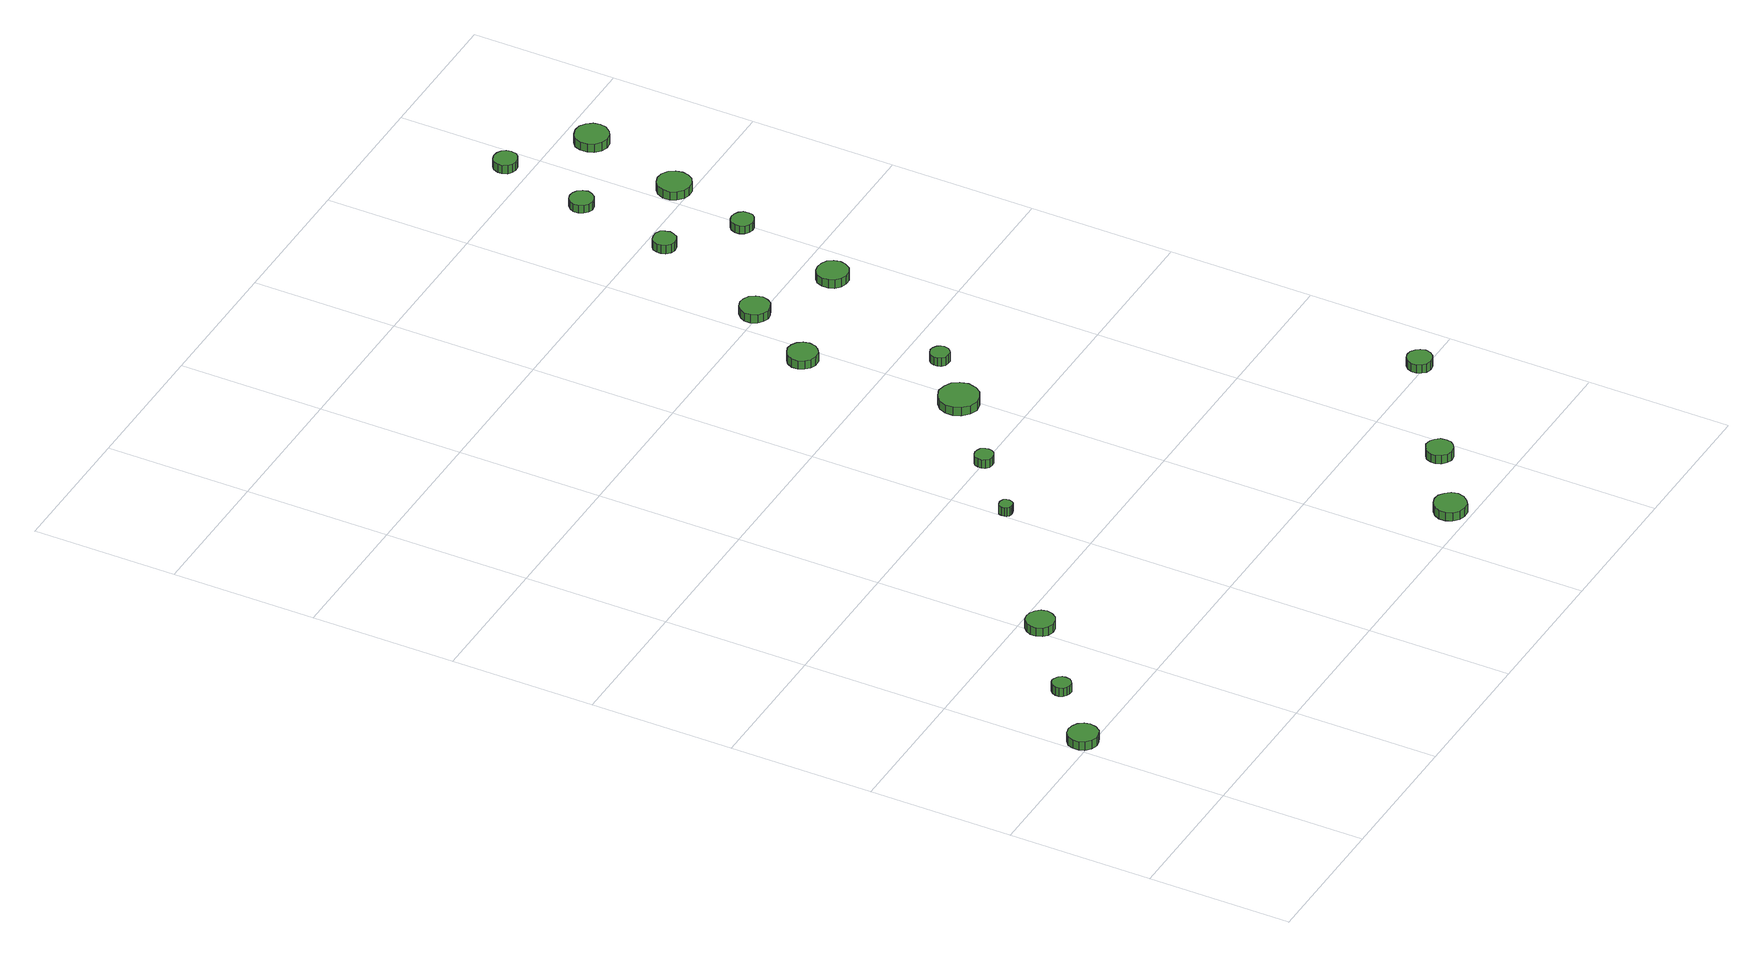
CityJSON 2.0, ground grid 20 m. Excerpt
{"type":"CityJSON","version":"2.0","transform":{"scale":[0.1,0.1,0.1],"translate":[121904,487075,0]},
"CityObjects":{
"tree1":{"type":"SolitaryVegetationObject","attributes":{"function":"something"},"geometry":[{"type":"MultiSurface","lod":"1","boundaries":[[[0,1,2,3,4,5,6,7,8,9,10,11,12,13,14]],[[15,16,17,18,19,20,21,22,23,24,25,26,27,28,29]],[[0,29,28,1]],[[1,28,27,2]],[[2,27,26,3]],[[3,26,25,4]],[[4,25,24,5]],[[5,24,23,6]],[[6,23,22,7]],[[7,22,21,8]],[[8,21,20,9]],[[9,20,19,10]],[[10,19,18,11]],[[11,18,17,12]],[[12,17,16,13]],[[13,16,15,14]],[[14,15,29,0]]]}]},
"tree2":{"type":"SolitaryVegetationObject","attributes":{"function":"something"},"geometry":[{"type":"MultiSurface","lod":"1","boundaries":[[[30,31,32,33,34,35,36,37,38,39,40,41,42,43,44]],[[45,46,47,48,49,50,51,52,53,54,55,56,57,58,59]],[[30,59,58,31]],[[31,58,57,32]],[[32,57,56,33]],[[33,56,55,34]],[[34,55,54,35]],[[35,54,53,36]],[[36,53,52,37]],[[37,52,51,38]],[[38,51,50,39]],[[39,50,49,40]],[[40,49,48,41]],[[41,48,47,42]],[[42,47,46,43]],[[43,46,45,44]],[[44,45,59,30]]]}]},
"tree3":{"type":"SolitaryVegetationObject","attributes":{"function":"something"},"geometry":[{"type":"MultiSurface","lod":"1","boundaries":[[[60,61,62,63,64,65,66,67,68,69,70,71,72,73,74]],[[75,76,77,78,79,80,81,82,83,84,85,86,87,88,89]],[[60,89,88,61]],[[61,88,87,62]],[[62,87,86,63]],[[63,86,85,64]],[[64,85,84,65]],[[65,84,83,66]],[[66,83,82,67]],[[67,82,81,68]],[[68,81,80,69]],[[69,80,79,70]],[[70,79,78,71]],[[71,78,77,72]],[[72,77,76,73]],[[73,76,75,74]],[[74,75,89,60]]]}]},
"tree4":{"type":"SolitaryVegetationObject","attributes":{"function":"something"},"geometry":[{"type":"MultiSurface","lod":"1","boundaries":[[[90,91,92,93,94,95,96,97,98,99,100,101,102,103,104]],[[105,106,107,108,109,110,111,112,113,114,115,116,117,118,119]],[[90,119,118,91]],[[91,118,117,92]],[[92,117,116,93]],[[93,116,115,94]],[[94,115,114,95]],[[95,114,113,96]],[[96,113,112,97]],[[97,112,111,98]],[[98,111,110,99]],[[99,110,109,100]],[[100,109,108,101]],[[101,108,107,102]],[[102,107,106,103]],[[103,106,105,104]],[[104,105,119,90]]]}]},
"tree5":{"type":"SolitaryVegetationObject","attributes":{"function":"something"},"geometry":[{"type":"MultiSurface","lod":"1","boundaries":[[[120,121,122,123,124,125,126,127,128,129,130,131,132,133,134]],[[135,136,137,138,139,140,141,142,143,144,145,146,147,148,149]],[[120,149,148,121]],[[121,148,147,122]],[[122,147,146,123]],[[123,146,145,124]],[[124,145,144,125]],[[125,144,143,126]],[[126,143,142,127]],[[127,142,141,128]],[[128,141,140,129]],[[129,140,139,130]],[[130,139,138,131]],[[131,138,137,132]],[[132,137,136,133]],[[133,136,135,134]],[[134,135,149,120]]]}]},
"tree6":{"type":"SolitaryVegetationObject","attributes":{"function":"something"},"geometry":[{"type":"MultiSurface","lod":"1","boundaries":[[[150,151,152,153,154,155,156,157,158,159,160,161,162,163,164]],[[165,166,167,168,169,170,171,172,173,174,175,176,177,178,179]],[[150,179,178,151]],[[151,178,177,152]],[[152,177,176,153]],[[153,176,175,154]],[[154,175,174,155]],[[155,174,173,156]],[[156,173,172,157]],[[157,172,171,158]],[[158,171,170,159]],[[159,170,169,160]],[[160,169,168,161]],[[161,168,167,162]],[[162,167,166,163]],[[163,166,165,164]],[[164,165,179,150]]]}]},
"tree7":{"type":"SolitaryVegetationObject","attributes":{"function":"something"},"geometry":[{"type":"MultiSurface","lod":"1","boundaries":[[[180,181,182,183,184,185,186,187,188,189,190,191,192,193,194]],[[195,196,197,198,199,200,201,202,203,204,205,206,207,208,209]],[[180,209,208,181]],[[181,208,207,182]],[[182,207,206,183]],[[183,206,205,184]],[[184,205,204,185]],[[185,204,203,186]],[[186,203,202,187]],[[187,202,201,188]],[[188,201,200,189]],[[189,200,199,190]],[[190,199,198,191]],[[191,198,197,192]],[[192,197,196,193]],[[193,196,195,194]],[[194,195,209,180]]]}]},
"tree8":{"type":"SolitaryVegetationObject","attributes":{"function":"something"},"geometry":[{"type":"MultiSurface","lod":"1","boundaries":[[[210,211,212,213,214,215,216,217,218,219,220,221,222,223,224]],[[225,226,227,228,229,230,231,232,233,234,235,236,237,238,239]],[[210,239,238,211]],[[211,238,237,212]],[[212,237,236,213]],[[213,236,235,214]],[[214,235,234,215]],[[215,234,233,216]],[[216,233,232,217]],[[217,232,231,218]],[[218,231,230,219]],[[219,230,229,220]],[[220,229,228,221]],[[221,228,227,222]],[[222,227,226,223]],[[223,226,225,224]],[[224,225,239,210]]]}]},
"tree9":{"type":"SolitaryVegetationObject","attributes":{"function":"something"},"geometry":[{"type":"MultiSurface","lod":"1","boundaries":[[[240,241,242,243,244,245,246,247,248,249,250,251,252,253,254]],[[255,256,257,258,259,260,261,262,263,264,265,266,267,268,269]],[[240,269,268,241]],[[241,268,267,242]],[[242,267,266,243]],[[243,266,265,244]],[[244,265,264,245]],[[245,264,263,246]],[[246,263,262,247]],[[247,262,261,248]],[[248,261,260,249]],[[249,260,259,250]],[[250,259,258,251]],[[251,258,257,252]],[[252,257,256,253]],[[253,256,255,254]],[[254,255,269,240]]]}]},
"tree10":{"type":"SolitaryVegetationObject","attributes":{"function":"something"},"geometry":[{"type":"MultiSurface","lod":"1","boundaries":[[[270,271,272,273,274,275,276,277,278,279,280,281,282,283,284]],[[285,286,287,288,289,290,291,292,293,294,295,296,297,298,299]],[[270,299,298,271]],[[271,298,297,272]],[[272,297,296,273]],[[273,296,295,274]],[[274,295,294,275]],[[275,294,293,276]],[[276,293,292,277]],[[277,292,291,278]],[[278,291,290,279]],[[279,290,289,280]],[[280,289,288,281]],[[281,288,287,282]],[[282,287,286,283]],[[283,286,285,284]],[[284,285,299,270]]]}]},
"tree11":{"type":"SolitaryVegetationObject","attributes":{"function":"something"},"geometry":[{"type":"MultiSurface","lod":"1","boundaries":[[[300,301,302,303,304,305,306,307,308,309,310,311,312,313,314]],[[315,316,317,318,319,320,321,322,323,324,325,326,327,328,329]],[[300,329,328,301]],[[301,328,327,302]],[[302,327,326,303]],[[303,326,325,304]],[[304,325,324,305]],[[305,324,323,306]],[[306,323,322,307]],[[307,322,321,308]],[[308,321,320,309]],[[309,320,319,310]],[[310,319,318,311]],[[311,318,317,312]],[[312,317,316,313]],[[313,316,315,314]],[[314,315,329,300]]]}]},
"tree12":{"type":"SolitaryVegetationObject","attributes":{"function":"something"},"geometry":[{"type":"MultiSurface","lod":"1","boundaries":[[[330,331,332,333,334,335,336,337,338,339,340,341,342,343,344]],[[345,346,347,348,349,350,351,352,353,354,355,356,357,358,359]],[[330,359,358,331]],[[331,358,357,332]],[[332,357,356,333]],[[333,356,355,334]],[[334,355,354,335]],[[335,354,353,336]],[[336,353,352,337]],[[337,352,351,338]],[[338,351,350,339]],[[339,350,349,340]],[[340,349,348,341]],[[341,348,347,342]],[[342,347,346,343]],[[343,346,345,344]],[[344,345,359,330]]]}]},
"tree13":{"type":"SolitaryVegetationObject","attributes":{"function":"something"},"geometry":[{"type":"MultiSurface","lod":"1","boundaries":[[[360,361,362,363,364,365,366,367,368,369,370,371,372,373,374]],[[375,376,377,378,379,380,381,382,383,384,385,386,387,388,389]],[[360,389,388,361]],[[361,388,387,362]],[[362,387,386,363]],[[363,386,385,364]],[[364,385,384,365]],[[365,384,383,366]],[[366,383,382,367]],[[367,382,381,368]],[[368,381,380,369]],[[369,380,379,370]],[[370,379,378,371]],[[371,378,377,372]],[[372,377,376,373]],[[373,376,375,374]],[[374,375,389,360]]]}]},
"tree14":{"type":"SolitaryVegetationObject","attributes":{"function":"something"},"geometry":[{"type":"MultiSurface","lod":"1","boundaries":[[[390,391,392,393,394,395,396,397,398,399,400,401,402,403,404]],[[405,406,407,408,409,410,411,412,413,414,415,416,417,418,419]],[[390,419,418,391]],[[391,418,417,392]],[[392,417,416,393]],[[393,416,415,394]],[[394,415,414,395]],[[395,414,413,396]],[[396,413,412,397]],[[397,412,411,398]],[[398,411,410,399]],[[399,410,409,400]],[[400,409,408,401]],[[401,408,407,402]],[[402,407,406,403]],[[403,406,405,404]],[[404,405,419,390]]]}]},
"tree15":{"type":"SolitaryVegetationObject","attributes":{"function":"something"},"geometry":[{"type":"MultiSurface","lod":"1","boundaries":[[[420,421,422,423,424,425,426,427,428,429,430,431,432,433,434]],[[435,436,437,438,439,440,441,442,443,444,445,446,447,448,449]],[[420,449,448,421]],[[421,448,447,422]],[[422,447,446,423]],[[423,446,445,424]],[[424,445,444,425]],[[425,444,443,426]],[[426,443,442,427]],[[427,442,441,428]],[[428,441,440,429]],[[429,440,439,430]],[[430,439,438,431]],[[431,438,437,432]],[[432,437,436,433]],[[433,436,435,434]],[[434,435,449,420]]]}]},
"tree16":{"type":"SolitaryVegetationObject","attributes":{"function":"something"},"geometry":[{"type":"MultiSurface","lod":"1","boundaries":[[[450,451,452,453,454,455,456,457,458,459,460,461,462,463,464]],[[465,466,467,468,469,470,471,472,473,474,475,476,477,478,479]],[[450,479,478,451]],[[451,478,477,452]],[[452,477,476,453]],[[453,476,475,454]],[[454,475,474,455]],[[455,474,473,456]],[[456,473,472,457]],[[457,472,471,458]],[[458,471,470,459]],[[459,470,469,460]],[[460,469,468,461]],[[461,468,467,462]],[[462,467,466,463]],[[463,466,465,464]],[[464,465,479,450]]]}]},
"tree17":{"type":"SolitaryVegetationObject","attributes":{"function":"something"},"geometry":[{"type":"MultiSurface","lod":"1","boundaries":[[[480,481,482,483,484,485,486,487,488,489,490,491,492,493,494]],[[495,496,497,498,499,500,501,502,503,504,505,506,507,508,509]],[[480,509,508,481]],[[481,508,507,482]],[[482,507,506,483]],[[483,506,505,484]],[[484,505,504,485]],[[485,504,503,486]],[[486,503,502,487]],[[487,502,501,488]],[[488,501,500,489]],[[489,500,499,490]],[[490,499,498,491]],[[491,498,497,492]],[[492,497,496,493]],[[493,496,495,494]],[[494,495,509,480]]]}]},
"tree18":{"type":"SolitaryVegetationObject","attributes":{"function":"something"},"geometry":[{"type":"MultiSurface","lod":"1","boundaries":[[[510,511,512,513,514,515,516,517,518,519,520,521,522,523,524]],[[525,526,527,528,529,530,531,532,533,534,535,536,537,538,539]],[[510,539,538,511]],[[511,538,537,512]],[[512,537,536,513]],[[513,536,535,514]],[[514,535,534,515]],[[515,534,533,516]],[[516,533,532,517]],[[517,532,531,518]],[[518,531,530,519]],[[519,530,529,520]],[[520,529,528,521]],[[521,528,527,522]],[[522,527,526,523]],[[523,526,525,524]],[[524,525,539,510]]]}]},
"tree19":{"type":"SolitaryVegetationObject","attributes":{"function":"something"},"geometry":[{"type":"MultiSurface","lod":"1","boundaries":[[[540,541,542,543,544,545,546,547,548,549,550,551,552,553,554]],[[555,556,557,558,559,560,561,562,563,564,565,566,567,568,569]],[[540,569,568,541]],[[541,568,567,542]],[[542,567,566,543]],[[543,566,565,544]],[[544,565,564,545]],[[545,564,563,546]],[[546,563,562,547]],[[547,562,561,548]],[[548,561,560,549]],[[549,560,559,550]],[[550,559,558,551]],[[551,558,557,552]],[[552,557,556,553]],[[553,556,555,554]],[[554,555,569,540]]]}]}
},
"vertices":[
[42,212,15],[40,220,15],[35,227,15],[27,231,15],[19,232,15],[11,230,15],[4,224,15],[1,216,15],[1,207,15],[4,200,15],[11,194,15],[19,191,15],[27,192,15],[35,196,15],[40,203,15],[40,203,2],[35,196,2],[27,192,2],[19,191,2],[11,194,2],[4,200,2],[1,207,2],[1,216,2],[4,224,2],[11,230,2],[19,232,2],[27,231,2],[35,227,2],[40,220,2],[42,212,2],
[116,286,15],[115,291,15],[112,295,15],[107,298,15],[102,299,15],[97,297,15],[93,293,15],[91,288,15],[91,283,15],[93,278,15],[97,275,15],[102,273,15],[107,273,15],[112,276,15],[115,280,15],[115,280,2],[112,276,2],[107,273,2],[102,273,2],[97,275,2],[93,278,2],[91,283,2],[91,288,2],[93,293,2],[97,297,2],[102,299,2],[107,298,2],[112,295,2],[115,291,2],[116,286,2],
[227,371,18],[225,379,18],[220,385,18],[213,389,18],[205,390,18],[197,388,18],[191,382,18],[188,375,18],[188,367,18],[191,359,18],[197,354,18],[205,351,18],[213,352,18],[220,356,18],[225,363,18],[225,363,5],[220,356,5],[213,352,5],[205,351,5],[197,354,5],[191,359,5],[188,367,5],[188,375,5],[191,382,5],[197,388,5],[205,390,5],[213,389,5],[220,385,5],[225,379,5],[227,371,5],
[416,525,17],[415,529,17],[413,532,17],[409,534,17],[406,534,17],[402,533,17],[399,531,17],[398,527,17],[398,523,17],[399,520,17],[402,517,17],[406,516,17],[409,516,17],[413,518,17],[415,521,17],[415,521,4],[413,518,4],[409,516,4],[406,516,4],[402,517,4],[399,520,4],[398,523,4],[398,527,4],[399,531,4],[402,533,4],[406,534,4],[409,534,4],[413,532,4],[415,529,4],[416,525,4],
[503,600,15],[502,605,15],[499,610,15],[494,612,15],[489,613,15],[484,611,15],[480,608,15],[478,603,15],[478,598,15],[480,593,15],[484,589,15],[489,588,15],[494,588,15],[499,591,15],[502,595,15],[502,595,2],[499,591,2],[494,588,2],[489,588,2],[484,589,2],[480,593,2],[478,598,2],[478,603,2],[480,608,2],[484,611,2],[489,613,2],[494,612,2],[499,610,2],[502,605,2],[503,600,2],
[695,27,16],[693,36,16],[687,43,16],[680,48,16],[671,49,16],[662,46,16],[655,40,16],[651,32,16],[651,23,16],[655,14,16],[662,8,16],[671,5,16],[680,6,16],[687,11,16],[693,18,16],[693,18,3],[687,11,3],[680,6,3],[671,5,3],[662,8,3],[655,14,3],[651,23,3],[651,32,3],[655,40,3],[662,46,3],[671,49,3],[680,48,3],[687,43,3],[693,36,3],[695,27,3],
[615,688,15],[612,699,15],[606,708,15],[596,713,15],[585,715,15],[574,711,15],[565,703,15],[561,693,15],[561,682,15],[565,672,15],[574,664,15],[585,660,15],[596,662,15],[606,667,15],[612,676,15],[612,676,2],[606,667,2],[596,662,2],[585,660,2],[574,664,2],[565,672,2],[561,682,2],[561,693,2],[565,703,2],[574,711,2],[585,715,2],[596,713,2],[606,708,2],[612,699,2],[615,688,2],
[792,95,14],[791,103,14],[786,109,14],[780,113,14],[772,114,14],[765,111,14],[759,106,14],[756,99,14],[756,92,14],[759,85,14],[765,80,14],[772,77,14],[780,78,14],[786,82,14],[791,88,14],[791,88,1],[786,82,1],[780,78,1],[772,77,1],[765,80,1],[759,85,1],[756,92,1],[756,99,1],[759,106,1],[765,111,1],[772,114,1],[780,113,1],[786,109,1],[791,103,1],[792,95,1],
[598,907,15],[596,915,15],[591,922,15],[584,926,15],[575,927,15],[567,924,15],[561,919,15],[557,911,15],[557,903,15],[561,895,15],[567,889,15],[575,886,15],[584,887,15],[591,892,15],[596,898,15],[596,898,2],[591,892,2],[584,887,2],[575,886,2],[567,889,2],[561,895,2],[557,903,2],[557,911,2],[561,919,2],[567,924,2],[575,927,2],[584,926,2],[591,922,2],[596,915,2],[598,907,2],
[671,752,15],[670,757,15],[667,761,15],[662,764,15],[657,765,15],[651,763,15],[647,759,15],[645,754,15],[645,749,15],[647,744,15],[651,740,15],[657,739,15],[662,739,15],[667,742,15],[670,746,15],[670,746,2],[667,742,2],[662,739,2],[657,739,2],[651,740,2],[647,744,2],[645,749,2],[645,754,2],[647,759,2],[651,763,2],[657,765,2],[662,764,2],[667,761,2],[670,757,2],[671,752,2],
[654,1004,18],[652,1013,18],[647,1020,18],[639,1024,18],[631,1025,18],[623,1022,18],[617,1016,18],[613,1009,18],[613,1000,18],[617,992,18],[623,987,18],[631,984,18],[639,985,18],[647,989,18],[652,996,18],[652,996,5],[647,989,5],[639,985,5],[631,984,5],[623,987,5],[617,992,5],[613,1000,5],[613,1009,5],[617,1016,5],[623,1022,5],[631,1025,5],[639,1024,5],[647,1020,5],[652,1013,5],[654,1004,5],
[949,207,15],[947,214,15],[943,219,15],[937,223,15],[930,224,15],[923,222,15],[918,217,15],[915,210,15],[915,203,15],[918,197,15],[923,192,15],[930,190,15],[937,191,15],[943,194,15],[947,200,15],[947,200,2],[943,194,2],[937,191,2],[930,190,2],[923,192,2],[918,197,2],[915,203,2],[915,210,2],[918,217,2],[923,222,2],[930,224,2],[937,223,2],[943,219,2],[947,214,2],[949,207,2],
[766,951,19],[764,960,19],[759,967,19],[751,971,19],[742,972,19],[734,970,19],[727,964,19],[724,956,19],[724,947,19],[727,939,19],[734,933,19],[742,930,19],[751,931,19],[759,935,19],[764,943,19],[764,943,6],[759,935,6],[751,931,6],[742,930,6],[734,933,6],[727,939,6],[724,947,6],[724,956,6],[727,964,6],[734,970,6],[742,972,6],[751,971,6],[759,967,6],[764,960,6],[766,951,6],
[723,1173,18],[721,1179,18],[718,1185,18],[712,1188,18],[705,1188,18],[699,1186,18],[694,1182,18],[692,1176,18],[692,1170,18],[694,1164,18],[699,1159,18],[705,1157,18],[712,1158,18],[718,1161,18],[721,1167,18],[721,1167,5],[718,1161,5],[712,1158,5],[705,1157,5],[699,1159,5],[694,1164,5],[692,1170,5],[692,1176,5],[694,1182,5],[699,1186,5],[705,1188,5],[712,1188,5],[718,1185,5],[721,1179,5],[723,1173,5],
[804,1103,19],[803,1110,19],[799,1115,19],[793,1118,19],[787,1119,19],[781,1117,19],[776,1113,19],[773,1107,19],[773,1100,19],[776,1094,19],[781,1090,19],[787,1088,19],[793,1089,19],[799,1092,19],[803,1097,19],[803,1097,7],[799,1092,7],[793,1089,7],[787,1088,7],[781,1090,7],[776,1094,7],[773,1100,7],[773,1107,7],[776,1113,7],[781,1117,7],[787,1119,7],[793,1118,7],[799,1115,7],[803,1110,7],[804,1103,7],
[756,1308,14],[754,1315,14],[750,1321,14],[744,1324,14],[738,1325,14],[731,1323,14],[726,1318,14],[723,1312,14],[723,1305,14],[726,1299,14],[731,1294,14],[738,1292,14],[744,1293,14],[750,1296,14],[754,1302,14],[754,1302,2],[750,1296,2],[744,1293,2],[738,1292,2],[731,1294,2],[726,1299,2],[723,1305,2],[723,1312,2],[726,1318,2],[731,1323,2],[738,1325,2],[744,1324,2],[750,1321,2],[754,1315,2],[756,1308,2],
[848,1221,14],[846,1230,14],[841,1238,14],[832,1243,14],[823,1244,14],[814,1241,14],[807,1235,14],[803,1226,14],[803,1216,14],[807,1208,14],[814,1201,14],[823,1198,14],[832,1199,14],[841,1204,14],[846,1212,14],[846,1212,1],[841,1204,1],[832,1199,1],[823,1198,1],[814,1201,1],[807,1208,1],[803,1216,1],[803,1226,1],[807,1235,1],[814,1241,1],[823,1244,1],[832,1243,1],[841,1238,1],[846,1230,1],[848,1221,1],
[786,1434,14],[785,1441,14],[781,1446,14],[775,1449,14],[768,1450,14],[762,1448,14],[757,1444,14],[754,1437,14],[754,1431,14],[757,1424,14],[762,1420,14],[768,1418,14],[775,1419,14],[781,1422,14],[785,1427,14],[785,1427,1],[781,1422,1],[775,1419,1],[768,1418,1],[762,1420,1],[757,1424,1],[754,1431,1],[754,1437,1],[757,1444,1],[762,1448,1],[768,1450,1],[775,1449,1],[781,1446,1],[785,1441,1],[786,1434,1],
[890,1361,14],[888,1370,14],[882,1378,14],[874,1383,14],[865,1384,14],[856,1381,14],[848,1375,14],[845,1366,14],[845,1356,14],[848,1348,14],[856,1341,14],[865,1338,14],[874,1339,14],[882,1344,14],[888,1352,14],[888,1352,1],[882,1344,1],[874,1339,1],[865,1338,1],[856,1341,1],[848,1348,1],[845,1356,1],[845,1366,1],[848,1375,1],[856,1381,1],[865,1384,1],[874,1383,1],[882,1378,1],[888,1370,1],[890,1361,1]
]}
